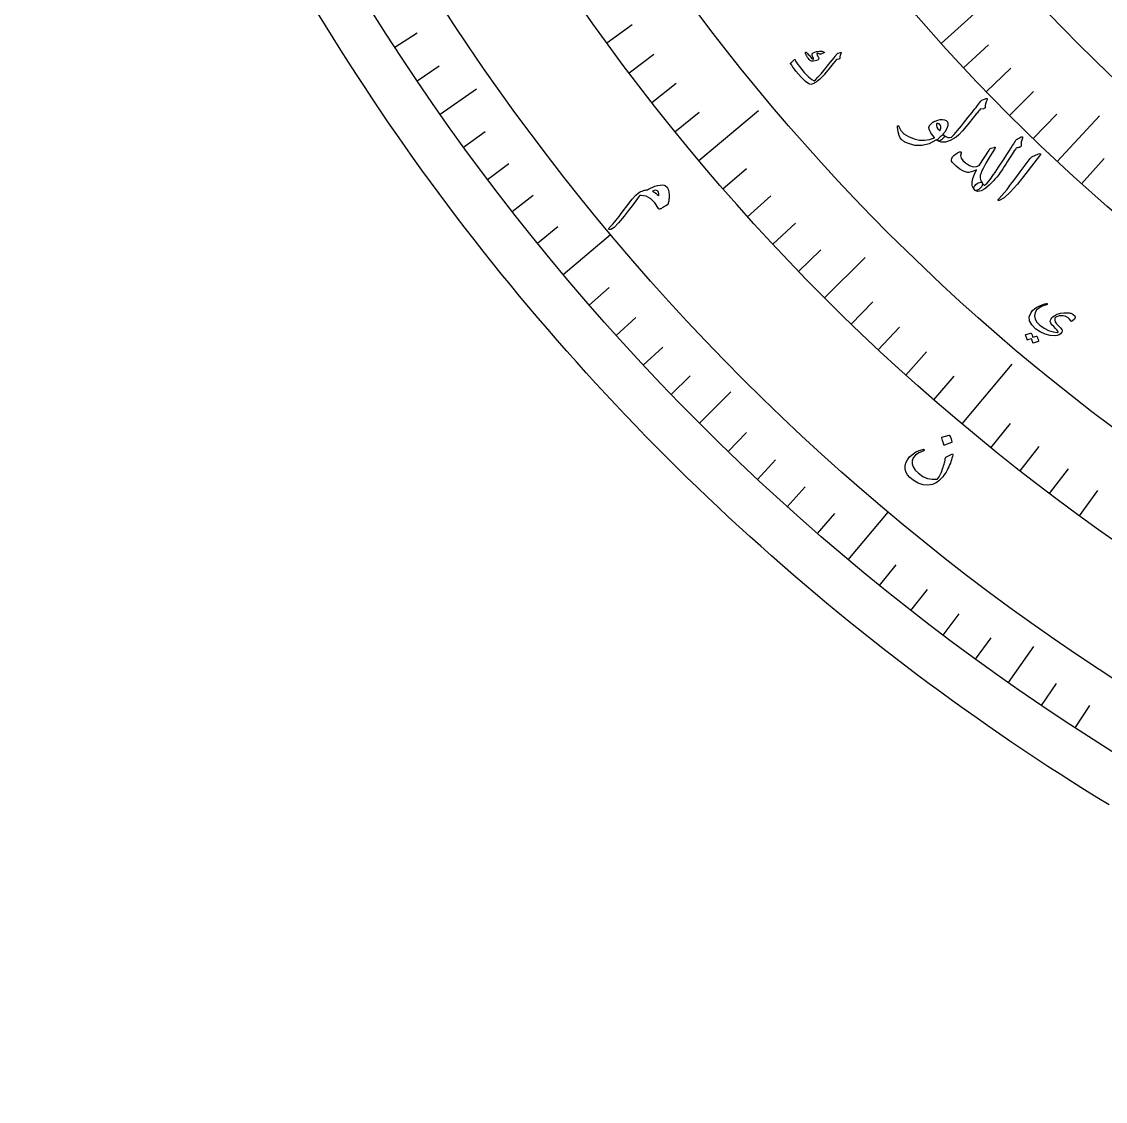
# Model space of a CAD drawing. Header units: millimetres. Extents: x -75 to 75, y -75 to 97.
# Drawn here: x -73.5 to -39.08, y -73.5 to -39.22 of the extents above; entities that cross this region are included whole.
import ezdxf

# ---------------------------------------------------------------- set-up
doc = ezdxf.new("R2010")
doc.units = ezdxf.units.MM
for name, color, linetype in [('CUT_OUTER', 1, 'Continuous'), ('ENGRAVE', 7, 'Continuous'), ('ENGRAVE_FINE', 8, 'Continuous'), ('TEXT', 5, 'Continuous')]:
    doc.layers.add(name, color=color, linetype=linetype)

msp = doc.modelspace()

# ---------------------------------------------------------------- linework, layer by layer
at = {"layer": 'CUT_OUTER'}
msp.add_lwpolyline([(-38.9517, -64.0918), (-39.3442, -63.8516), (-39.7353, -63.609), (-40.1248, -63.364), (-40.5129, -63.1166), (-40.8994, -62.8669), (-41.2843, -62.6147), (-41.6678, -62.3602), (-42.0496, -62.1034), (-42.4299, -61.8442), (-42.8086, -61.5827), (-43.1856, -61.3189), (-43.561, -61.0527), (-43.9348, -60.7843), (-44.307, -60.5136), (-44.6774, -60.2406), (-45.0462, -59.9653), (-45.4133, -59.6878), (-45.7787, -59.408), (-46.1424, -59.126), (-46.5043, -58.8417), (-46.8645, -58.5553), (-47.2229, -58.2666), (-47.5795, -57.9758), (-47.9343, -57.6828), (-48.2874, -57.3875), (-48.6386, -57.0902), (-48.988, -56.7907), (-49.3355, -56.489), (-49.6812, -56.1852), (-50.025, -55.8793), (-50.3669, -55.5713), (-50.707, -55.2612), (-51.0451, -54.9491), (-51.3813, -54.6348), (-51.7155, -54.3185), (-52.0479, -54.0002), (-52.3782, -53.6798), (-52.7066, -53.3574), (-53.033, -53.033), (-53.3574, -52.7066), (-53.6798, -52.3782), (-54.0002, -52.0479), (-54.3185, -51.7155), (-54.6348, -51.3813), (-54.9491, -51.0451), (-55.2612, -50.707), (-55.5713, -50.3669), (-55.8793, -50.025), (-56.1852, -49.6812), (-56.489, -49.3355), (-56.7907, -48.988), (-57.0902, -48.6386), (-57.3875, -48.2874), (-57.6828, -47.9343), (-57.9758, -47.5795), (-58.2666, -47.2229), (-58.5553, -46.8645), (-58.8417, -46.5043), (-59.126, -46.1424), (-59.408, -45.7787), (-59.6878, -45.4133), (-59.9653, -45.0462), (-60.2406, -44.6774), (-60.5136, -44.307), (-60.7843, -43.9348), (-61.0527, -43.561), (-61.3189, -43.1856), (-61.5827, -42.8086), (-61.8442, -42.4299), (-62.1034, -42.0496), (-62.3602, -41.6678), (-62.6147, -41.2843), (-62.8669, -40.8994), (-63.1166, -40.5129), (-63.364, -40.1248), (-63.609, -39.7353), (-63.8516, -39.3442), (-64.0918, -38.9517)], dxfattribs=at)
at = {"layer": 'ENGRAVE'}
for points in [[(-44.2927, -39.9161), (-42.287, -38.1086)], [(-60.2077, -42.1579), (-59.0557, -41.3513)], [(-51.9953, -43.6292), (-50.0993, -42.0383)], [(-40.6098, -43.6576), (-39.2612, -42.2079)], [(-56.3043, -47.2449), (-54.7961, -45.9794)], [(-47.9949, -47.9949), (-46.7115, -46.7115)], [(-43.6292, -51.9953), (-42.0383, -50.0993)], [(-51.9723, -51.9723), (-50.978, -50.978)], [(-47.2449, -56.3043), (-45.9794, -54.7961)], [(-42.1579, -60.2077), (-41.3513, -59.0557)]]:
    msp.add_lwpolyline(points, dxfattribs=at)
for radius in [73.5, 73.5, 71.5312, 67.875, 67.875, 64.9875, 59.625, 59.625, 56.475, 50.625, 50.625]:
    msp.add_circle((0, 0), radius, dxfattribs=at)
at = {"layer": 'ENGRAVE_FINE'}
for points in [[(-61.6423, -40.031), (-60.9347, -39.5714)], [(-54.912, -39.8959), (-54.1111, -39.314)], [(-54.2074, -40.8482), (-53.4167, -40.2524)], [(-43.5833, -40.6895), (-42.7939, -39.9524)], [(-60.9343, -41.1007), (-60.2348, -40.6289)], [(-42.8601, -41.4506), (-42.0838, -40.6998)], [(-53.4862, -41.788), (-52.7061, -41.1785)], [(-42.1233, -42.1991), (-41.3603, -41.4348)], [(-52.7488, -42.7151), (-51.9794, -42.0921)], [(-41.3731, -42.9349), (-40.6237, -42.1572)], [(-59.4627, -43.2022), (-58.7801, -42.7063)], [(-39.8335, -44.3671), (-39.1119, -43.5634)], [(-58.6997, -44.2334), (-58.0259, -43.7256)], [(-51.2259, -44.53), (-50.4788, -43.8805)], [(-57.9188, -45.2511), (-57.2539, -44.7317)], [(-50.441, -45.4172), (-49.7052, -44.7548)], [(-57.1202, -46.255), (-56.4645, -45.7241)], [(-49.6406, -46.2906), (-48.9166, -45.6155)], [(-48.8252, -47.1499), (-48.113, -46.4622)], [(-55.4712, -48.2203), (-54.8344, -47.6668)], [(-47.1499, -48.8252), (-46.4622, -48.113)], [(-54.6211, -49.1811), (-53.9941, -48.6165)], [(-46.2906, -49.6406), (-45.6155, -48.9166)], [(-53.7545, -50.1269), (-53.1374, -49.5514)], [(-45.4172, -50.441), (-44.7548, -49.7052)], [(-52.8715, -51.0574), (-52.2645, -50.4713)], [(-44.53, -51.2259), (-43.8805, -50.4788)], [(-51.0574, -52.8715), (-50.4713, -52.2645)], [(-42.7151, -52.7488), (-42.0921, -51.9794)], [(-41.788, -53.4862), (-41.1785, -52.7061)], [(-50.1269, -53.7545), (-49.5514, -53.1374)], [(-40.8482, -54.2074), (-40.2524, -53.4167)], [(-49.1811, -54.6211), (-48.6165, -53.9941)], [(-39.8959, -54.912), (-39.314, -54.1111)], [(-48.2203, -55.4712), (-47.6668, -54.8344)], [(-46.255, -57.1202), (-45.7241, -56.4645)], [(-45.2511, -57.9188), (-44.7317, -57.2539)], [(-44.2334, -58.6997), (-43.7256, -58.0259)], [(-43.2022, -59.4627), (-42.7063, -58.7801)], [(-41.1007, -60.9343), (-40.6289, -60.2348)], [(-40.031, -61.6423), (-39.5714, -60.9347)]]:
    msp.add_lwpolyline(points, dxfattribs=at)
at = {"layer": 'TEXT'}
for points in [[(-47.4759, -40.2277), (-47.4845, -40.2484), (-47.492, -40.2689), (-47.4983, -40.289), (-47.5036, -40.3088), (-47.5077, -40.3283), (-47.5106, -40.3477), (-47.5122, -40.367), (-47.5125, -40.3861), (-47.5143, -40.3949), (-47.5195, -40.4016), (-47.5278, -40.4063), (-47.5395, -40.409), (-47.6035, -40.42), (-47.6102, -40.4215), (-47.6155, -40.423), (-47.6196, -40.4247), (-47.6224, -40.4264), (-47.718, -40.5473), (-47.8049, -40.6558), (-47.8832, -40.752), (-47.9529, -40.8358), (-48.014, -40.907), (-48.0666, -40.9656), (-48.1106, -41.0113), (-48.1461, -41.0443), (-48.2155, -41.1035), (-48.2386, -41.121), (-48.2627, -41.1376), (-48.2878, -41.1531), (-48.3138, -41.1677), (-48.341, -41.1811), (-48.3693, -41.1934), (-48.3987, -41.2045), (-48.4293, -41.2145), (-48.4995, -41.2001), (-48.6026, -41.1247), (-48.7386, -40.9879), (-48.9068, -40.7895), (-48.9566, -40.7253), (-49.0011, -40.6645), (-49.0401, -40.6071), (-49.0738, -40.5533), (-49.0756, -40.5473), (-49.0754, -40.5418), (-49.0733, -40.5369), (-49.0692, -40.5325), (-49.0483, -40.513), (-49.0291, -40.4955), (-49.0117, -40.4798), (-48.9961, -40.466), (-48.982, -40.454), (-48.9693, -40.4436), (-48.958, -40.4348), (-48.9481, -40.4276), (-48.9422, -40.4238), (-48.9377, -40.4233), (-48.9345, -40.4259), (-48.9326, -40.4317), (-48.9149, -40.4738), (-48.8864, -40.5232), (-48.8472, -40.5802), (-48.7972, -40.6445), (-48.6409, -40.8312), (-48.5095, -40.9694), (-48.4032, -41.0594), (-48.3225, -41.1015), (-48.2793, -41.0647), (-48.2083, -40.9891), (-48.1093, -40.8749), (-47.9823, -40.7222), (-47.8559, -40.5682), (-47.7606, -40.4514), (-47.6965, -40.3716), (-47.6636, -40.3289), (-47.6548, -40.3169), (-47.6467, -40.3056), (-47.6391, -40.2951), (-47.632, -40.2854), (-47.6257, -40.2765), (-47.62, -40.2686), (-47.6151, -40.2616), (-47.6109, -40.2555), (-47.6012, -40.2431), (-47.5902, -40.2332), (-47.578, -40.2258), (-47.5645, -40.2211), (-47.488, -40.2019), (-47.4825, -40.201), (-47.4781, -40.2013), (-47.4748, -40.2029), (-47.4726, -40.2056), (-47.4716, -40.2105), (-47.4719, -40.2158), (-47.4733, -40.2215), (-47.4759, -40.2277)], [(-48.01, -40.195), (-48.0081, -40.198), (-48.0073, -40.2012), (-48.0075, -40.2046), (-48.0086, -40.2083), (-48.0104, -40.2107), (-48.0127, -40.2129), (-48.0154, -40.2149), (-48.0186, -40.2166), (-48.1192, -40.2503), (-48.1299, -40.2531), (-48.139, -40.2543), (-48.1464, -40.2537), (-48.1522, -40.2515), (-48.1722, -40.2379), (-48.1915, -40.2284), (-48.2103, -40.2228), (-48.2284, -40.2213), (-48.2352, -40.2237), (-48.2385, -40.2309), (-48.2384, -40.2431), (-48.2347, -40.2602), (-48.2309, -40.2705), (-48.2266, -40.2809), (-48.2219, -40.2913), (-48.2169, -40.3019), (-48.2113, -40.3127), (-48.2052, -40.3238), (-48.1986, -40.3352), (-48.1914, -40.3469), (-48.1764, -40.3955), (-48.1977, -40.433), (-48.2553, -40.4593), (-48.3495, -40.4744), (-48.3811, -40.4746), (-48.4083, -40.4716), (-48.4311, -40.4656), (-48.4495, -40.4564), (-48.466, -40.4433), (-48.4857, -40.4225), (-48.5084, -40.394), (-48.5341, -40.3578), (-48.5469, -40.339), (-48.5584, -40.3206), (-48.5685, -40.3027), (-48.5774, -40.2852), (-48.5853, -40.2684), (-48.5925, -40.2525), (-48.5989, -40.2374), (-48.6045, -40.2233), (-48.6064, -40.2132), (-48.606, -40.2047), (-48.6036, -40.1976), (-48.5989, -40.1921), (-48.5925, -40.1883), (-48.5862, -40.1877), (-48.5801, -40.1901), (-48.5742, -40.1957), (-48.5563, -40.2145), (-48.5365, -40.2361), (-48.5145, -40.2606), (-48.4905, -40.2878), (-48.4457, -40.3386), (-48.4088, -40.3766), (-48.3797, -40.4018), (-48.3585, -40.4143), (-48.3549, -40.4152), (-48.3516, -40.4145), (-48.3487, -40.4124), (-48.3461, -40.4087), (-48.3451, -40.4058), (-48.3452, -40.4019), (-48.3463, -40.3971), (-48.3485, -40.3914), (-48.3729, -40.3418), (-48.3823, -40.3204), (-48.3881, -40.3002), (-48.3905, -40.2814), (-48.3893, -40.2639), (-48.3853, -40.2465), (-48.3781, -40.2322), (-48.3677, -40.2211), (-48.3541, -40.2129), (-48.2517, -40.1715), (-48.1602, -40.1548), (-48.0796, -40.1626), (-48.01, -40.195)], [(-42.9991, -41.7173), (-42.9521, -41.6982), (-42.9151, -41.6828), (-42.888, -41.6712), (-42.8709, -41.6633), (-42.8593, -41.6589), (-42.8491, -41.6578), (-42.8402, -41.66), (-42.8327, -41.6654), (-42.8268, -41.6741), (-42.8246, -41.684), (-42.8263, -41.6952), (-42.8318, -41.7076), (-42.8597, -41.7674), (-42.88, -41.8262), (-42.8927, -41.8841), (-42.8977, -41.941), (-42.9003, -41.9581), (-42.9094, -41.9712), (-42.925, -41.9802), (-42.947, -41.9853), (-43.0543, -42.0032), (-43.0799, -42.0341), (-43.105, -42.0645), (-43.1296, -42.0945), (-43.1537, -42.1239), (-43.1773, -42.1528), (-43.2003, -42.1813), (-43.2228, -42.2092), (-43.2448, -42.2366), (-43.4484, -42.4907), (-43.6121, -42.6846), (-43.7361, -42.8183), (-43.8205, -42.8915), (-44.0033, -42.9941), (-44.1601, -43.0476), (-44.2908, -43.0518), (-44.3952, -43.007), (-44.3972, -43.0049), (-44.3992, -43.0029), (-44.4013, -43.0008), (-44.4033, -42.9987), (-44.4036, -42.975), (-44.3847, -42.9413), (-44.3464, -42.8975), (-44.2889, -42.8436), (-44.2661, -42.8253), (-44.2452, -42.8164), (-44.2262, -42.8169), (-44.2091, -42.8267), (-44.1475, -42.8693), (-44.086, -42.8946), (-44.0245, -42.9028), (-43.9631, -42.8939), (-43.9217, -42.85), (-43.8757, -42.799), (-43.8252, -42.7408), (-43.7701, -42.6754), (-43.7105, -42.6032), (-43.6467, -42.5246), (-43.5785, -42.4396), (-43.506, -42.3482), (-43.4341, -42.259), (-43.3696, -42.1787), (-43.3126, -42.1072), (-43.2631, -42.0446), (-43.2209, -41.9909), (-43.1857, -41.9466), (-43.1575, -41.9116), (-43.1363, -41.8859), (-43.0382, -41.7513), (-43.0272, -41.7394), (-43.017, -41.7298), (-43.0076, -41.7224), (-42.9991, -41.7173)], [(-44.4584, -42.9873), (-44.6762, -43.1029), (-44.8988, -43.1578), (-45.1262, -43.1518), (-45.3581, -43.0845), (-45.3872, -43.0718), (-45.415, -43.0585), (-45.4418, -43.0446), (-45.4673, -43.03), (-45.4914, -43.0149), (-45.5138, -42.9992), (-45.5346, -42.9828), (-45.5536, -42.9659), (-45.5906, -42.9138), (-45.6245, -42.8307), (-45.6553, -42.7165), (-45.6827, -42.5714), (-45.6836, -42.5539), (-45.6809, -42.5407), (-45.6747, -42.5317), (-45.6651, -42.527), (-45.6546, -42.5267), (-45.6457, -42.5309), (-45.6385, -42.5397), (-45.6329, -42.5531), (-45.5746, -42.6759), (-45.4749, -42.7818), (-45.3341, -42.8705), (-45.1524, -42.9416), (-44.9833, -42.9795), (-44.8192, -42.9872), (-44.6603, -42.9648), (-44.5065, -42.9126), (-44.5031, -42.9086), (-44.5012, -42.9045), (-44.5009, -42.9005), (-44.5022, -42.8963), (-44.5673, -42.8203), (-44.618, -42.7509), (-44.654, -42.6882), (-44.6756, -42.6323), (-44.6793, -42.5768), (-44.6621, -42.5234), (-44.624, -42.4721), (-44.565, -42.4229), (-44.5565, -42.417), (-44.5476, -42.4114), (-44.5384, -42.4058), (-44.5288, -42.4004), (-44.5186, -42.395), (-44.5079, -42.3894), (-44.4965, -42.3838), (-44.4844, -42.3781), (-44.4015, -42.3459), (-44.3238, -42.3285), (-44.2514, -42.3259), (-44.1841, -42.3382), (-44.1291, -42.3638), (-44.0934, -42.4015), (-44.0769, -42.4513), (-44.0797, -42.5132), (-44.0989, -42.5834), (-44.1316, -42.6543), (-44.1777, -42.7257), (-44.2372, -42.7977), (-44.2332, -42.8017), (-44.2292, -42.8055), (-44.2252, -42.809), (-44.2211, -42.8122), (-44.2171, -42.8155), (-44.2131, -42.819), (-44.209, -42.8228), (-44.205, -42.8268), (-44.1944, -42.8437), (-44.1927, -42.8633), (-44.2, -42.8855), (-44.2163, -42.9103), (-44.2373, -42.9344), (-44.2607, -42.9565), (-44.2868, -42.9764), (-44.3153, -42.9943), (-44.3426, -43.0078), (-44.3646, -43.0148), (-44.3815, -43.0152), (-44.3932, -43.0091), (-44.4315, -42.9695), (-44.4356, -42.9728), (-44.4414, -42.9769), (-44.449, -42.9818), (-44.4584, -42.9873)], [(-44.3229, -42.6633), (-44.3059, -42.6049), (-44.3021, -42.5552), (-44.3113, -42.5141), (-44.3338, -42.4816), (-44.3543, -42.469), (-44.3756, -42.4607), (-44.3978, -42.4568), (-44.4209, -42.4571), (-44.4309, -42.4597), (-44.4384, -42.4659), (-44.4435, -42.4757), (-44.4461, -42.4892), (-44.4443, -42.5287), (-44.4273, -42.5722), (-44.395, -42.6197), (-44.3475, -42.671), (-44.3414, -42.6752), (-44.3353, -42.6753), (-44.3291, -42.6713), (-44.3229, -42.6633)], [(-41.7578, -42.8834), (-41.7445, -42.877), (-41.7327, -42.8747), (-41.7224, -42.8764), (-41.7136, -42.8822), (-41.708, -42.8899), (-41.7055, -42.8991), (-41.706, -42.9099), (-41.7095, -42.9224), (-41.7323, -42.9817), (-41.7468, -43.0396), (-41.7529, -43.0961), (-41.7507, -43.151), (-41.753, -43.1721), (-41.7621, -43.1891), (-41.778, -43.202), (-41.8007, -43.2108), (-41.8139, -43.2141), (-41.8271, -43.2173), (-41.8405, -43.2204), (-41.8541, -43.2233), (-41.8676, -43.2262), (-41.881, -43.2293), (-41.8943, -43.2324), (-41.9074, -43.2357), (-41.9257, -43.2569), (-41.9704, -43.322), (-42.0414, -43.4313), (-42.1387, -43.5848), (-42.192, -43.6694), (-42.2423, -43.7485), (-42.2898, -43.8221), (-42.3343, -43.8902), (-42.3761, -43.9526), (-42.415, -44.009), (-42.451, -44.0593), (-42.4842, -44.1036), (-42.5164, -44.1446), (-42.5494, -44.1848), (-42.5831, -44.2242), (-42.6176, -44.2629), (-42.6531, -44.301), (-42.6895, -44.3386), (-42.727, -44.3757), (-42.7655, -44.4123), (-42.9035, -44.5265), (-43.0232, -44.5928), (-43.1247, -44.6111), (-43.2078, -44.5815), (-43.2371, -44.5546), (-43.2521, -44.5245), (-43.2528, -44.4912), (-43.2392, -44.4547), (-43.2157, -44.4191), (-43.1867, -44.3883), (-43.1523, -44.3623), (-43.1124, -44.3411), (-43.0714, -44.3255), (-43.0376, -44.3204), (-43.0111, -44.3259), (-42.9917, -44.3419), (-42.9788, -44.3563), (-42.9672, -44.3692), (-42.9569, -44.3805), (-42.9478, -44.3904), (-42.9397, -44.3986), (-42.9322, -44.405), (-42.9252, -44.4096), (-42.9188, -44.4125), (-42.8796, -44.3908), (-42.8312, -44.3469), (-42.7736, -44.281), (-42.7067, -44.193), (-42.6685, -44.1393), (-42.6255, -44.0769), (-42.5776, -44.0059), (-42.5248, -43.9263), (-42.467, -43.8382), (-42.4037, -43.7415), (-42.335, -43.6363), (-42.2609, -43.5226), (-42.1885, -43.4113), (-42.125, -43.3134), (-42.0705, -43.2288), (-42.025, -43.1577), (-41.9883, -43.1), (-41.9603, -43.0559), (-41.9411, -43.0253), (-41.9307, -43.0083), (-41.9157, -42.9876), (-41.8966, -42.9682), (-41.8734, -42.9503), (-41.8463, -42.9338), (-41.8317, -42.9266), (-41.8181, -42.9196), (-41.8056, -42.9128), (-41.794, -42.9064), (-41.7834, -42.9002), (-41.7739, -42.8943), (-41.7654, -42.8887), (-41.7578, -42.8834)], [(-43.2119, -44.5815), (-43.2518, -44.5381), (-43.2814, -44.495), (-43.3007, -44.4524), (-43.3097, -44.4102), (-43.3068, -44.3121), (-43.2826, -44.1982), (-43.2369, -44.0683), (-43.1697, -43.9227), (-43.2641, -43.9652), (-43.3441, -43.9935), (-43.4097, -44.0076), (-43.461, -44.0076), (-43.5837, -43.9704), (-43.7039, -43.9056), (-43.8213, -43.8131), (-43.9358, -43.6929), (-43.961, -43.6517), (-43.9687, -43.6087), (-43.959, -43.5637), (-43.932, -43.517), (-43.891, -43.4711), (-43.8399, -43.4288), (-43.7786, -43.3903), (-43.7071, -43.3553), (-43.6962, -43.3517), (-43.6862, -43.3508), (-43.6769, -43.3528), (-43.6683, -43.3576), (-43.6602, -43.3663), (-43.6561, -43.376), (-43.6561, -43.3867), (-43.6602, -43.3984), (-43.6748, -43.4754), (-43.657, -43.5515), (-43.6071, -43.6268), (-43.5248, -43.701), (-43.3911, -43.7843), (-43.2733, -43.8257), (-43.1714, -43.8254), (-43.0855, -43.7834), (-42.7732, -43.2989), (-42.7578, -43.2777), (-42.7418, -43.2611), (-42.7254, -43.249), (-42.7084, -43.2415), (-42.6132, -43.2141), (-42.6003, -43.2109), (-42.5899, -43.2098), (-42.5821, -43.2107), (-42.5768, -43.2136), (-42.5741, -43.2223), (-42.5762, -43.2344), (-42.5831, -43.2498), (-42.5948, -43.2686), (-42.6756, -43.3912), (-42.7484, -43.5057), (-42.8133, -43.6121), (-42.8703, -43.7103), (-42.9196, -43.8002), (-42.9616, -43.8813), (-42.9963, -43.9537), (-43.0237, -44.0175), (-43.0489, -44.1093), (-43.0516, -44.1943), (-43.0319, -44.2726), (-42.9897, -44.3439), (-42.9788, -44.365), (-42.9775, -44.3897), (-42.9859, -44.4182), (-43.0038, -44.4504), (-43.0151, -44.4657), (-43.027, -44.4806), (-43.0395, -44.4951), (-43.0527, -44.5092), (-43.0668, -44.5228), (-43.0821, -44.5354), (-43.0985, -44.5472), (-43.1161, -44.5581), (-43.1502, -44.5759), (-43.1775, -44.5858), (-43.1981, -44.5877), (-43.2119, -44.5815)], [(-41.2242, -43.4323), (-41.168, -43.4122), (-41.1395, -43.4134), (-41.1385, -43.4362), (-41.1651, -43.4804), (-41.6025, -44.0376), (-41.8713, -44.3792), (-42.1022, -44.6368), (-42.2957, -44.81), (-42.4519, -44.8986), (-42.4685, -44.9022), (-42.4799, -44.9018), (-42.486, -44.8975), (-42.4869, -44.8892), (-42.4848, -44.8796), (-42.4799, -44.8691), (-42.4722, -44.8578), (-42.4617, -44.8457), (-42.376, -44.7551), (-42.2893, -44.6551), (-42.2015, -44.5457), (-42.1127, -44.4268), (-42.0889, -44.3963), (-42.0256, -44.313), (-41.9225, -44.1771), (-41.7798, -43.9886), (-41.466, -43.5679), (-41.4479, -43.5469), (-41.4292, -43.5294), (-41.41, -43.5153), (-41.3903, -43.5048)], [(-53.6249, -44.5641), (-53.5869, -44.5421), (-53.5483, -44.5211), (-53.509, -44.5012), (-53.4692, -44.4822), (-53.4287, -44.4648), (-53.3878, -44.4493), (-53.3463, -44.4357), (-53.3042, -44.4241), (-53.2234, -44.4086), (-53.154, -44.4043), (-53.096, -44.4112), (-53.0493, -44.4292), (-52.9975, -44.4728), (-52.9608, -44.5379), (-52.939, -44.6244), (-52.9322, -44.7325), (-52.9325, -44.7642), (-52.9338, -44.7958), (-52.9359, -44.8272), (-52.9391, -44.8587), (-52.943, -44.8901), (-52.9477, -44.9218), (-52.9531, -44.9537), (-52.9592, -44.9857), (-52.9636, -45.0032), (-52.97, -45.018), (-52.9783, -45.0299), (-52.9885, -45.0391), (-53.0366, -45.0679), (-53.0797, -45.0934), (-53.1179, -45.1156), (-53.1511, -45.1344), (-53.1788, -45.1498), (-53.2006, -45.1614), (-53.2165, -45.1693), (-53.2264, -45.1734), (-53.2411, -45.1754), (-53.2538, -45.1726), (-53.2643, -45.1648), (-53.2728, -45.1522), (-53.3862, -44.9723), (-53.5172, -44.8433), (-53.6661, -44.7649), (-53.8333, -44.7373), (-53.8495, -44.739), (-53.8633, -44.7436), (-53.8747, -44.751), (-53.8837, -44.7614), (-53.9933, -44.9151), (-54.1098, -45.0722), (-54.2331, -45.2327), (-54.3633, -45.3965), (-54.544, -45.6102), (-54.6836, -45.7527), (-54.7822, -45.8238), (-54.8399, -45.8235), (-54.847, -45.8097), (-54.8448, -45.7922), (-54.8333, -45.7711), (-54.8125, -45.7463), (-54.7659, -45.6986), (-54.7187, -45.6472), (-54.671, -45.5923), (-54.6228, -45.5338), (-54.5739, -45.4721), (-54.5243, -45.4076), (-54.4739, -45.3403), (-54.4227, -45.2701), (-54.2508, -45.0353), (-54.1085, -44.8565), (-53.9961, -44.7334), (-53.9137, -44.6658), (-53.8706, -44.6402), (-53.8293, -44.6185), (-53.7899, -44.6007), (-53.7522, -44.5868), (-53.7167, -44.5764), (-53.6836, -44.5692), (-53.653, -44.5651), (-53.6249, -44.5641)], [(-53.4575, -44.6084), (-53.4335, -44.621), (-53.4092, -44.6351), (-53.3847, -44.6508), (-53.3599, -44.6681), (-53.3351, -44.6869), (-53.3102, -44.7069), (-53.2853, -44.7283), (-53.2604, -44.7509), (-53.2632, -44.692), (-53.2714, -44.6461), (-53.2851, -44.6132), (-53.3042, -44.5933), (-53.3376, -44.5784), (-53.3743, -44.576), (-53.4143, -44.5859), (-53.4575, -44.6084)], [(-40.1778, -48.7171), (-40.2113, -48.6632), (-40.2625, -48.6199), (-40.3313, -48.5869), (-40.4178, -48.5642), (-40.4805, -48.5589), (-40.541, -48.5645), (-40.5994, -48.581), (-40.6558, -48.6082), (-40.6651, -48.6153), (-40.6729, -48.6243), (-40.6792, -48.6351), (-40.684, -48.6478), (-40.6868, -48.6973), (-40.6679, -48.7522), (-40.6272, -48.8125), (-40.5648, -48.878), (-40.5025, -48.9419), (-40.4637, -48.9962), (-40.4485, -49.0409), (-40.4569, -49.0761), (-40.4988, -49.1296), (-40.5477, -49.1678), (-40.6036, -49.1905), (-40.6666, -49.1976), (-40.8347, -49.1813), (-40.994, -49.1395), (-41.1443, -49.0722), (-41.2856, -48.9795), (-41.4174, -48.8516), (-41.4865, -48.7213), (-41.493, -48.5891), (-41.437, -48.455), (-41.3896, -48.3956), (-41.3277, -48.3401), (-41.2512, -48.2884), (-41.1603, -48.2405), (-41.133, -48.2289), (-41.1061, -48.2182), (-41.0795, -48.2085), (-41.0532, -48.1996), (-41.0272, -48.1917), (-41.0011, -48.1847), (-40.975, -48.1786), (-40.949, -48.1733), (-40.9367, -48.1725), (-40.9284, -48.175), (-40.9242, -48.1807), (-40.9239, -48.1898), (-40.9268, -48.1983), (-40.9316, -48.2053), (-40.9383, -48.2105), (-40.947, -48.2141), (-41.0853, -48.2585), (-41.1921, -48.3138), (-41.2674, -48.38), (-41.3109, -48.4573), (-41.3285, -48.5629), (-41.3087, -48.6646), (-41.2516, -48.7625), (-41.1571, -48.8562), (-41.0183, -48.9554), (-40.8787, -49.027), (-40.7385, -49.0711), (-40.5977, -49.0878), (-40.588, -49.0874), (-40.5818, -49.084), (-40.579, -49.0779), (-40.5796, -49.0689), (-40.5913, -49.0436), (-40.6184, -49.0078), (-40.6608, -48.9617), (-40.7187, -48.9051), (-40.7752, -48.8449), (-40.8111, -48.7904), (-40.8264, -48.7414), (-40.8211, -48.6982), (-40.8019, -48.6582), (-40.7753, -48.6217), (-40.7413, -48.5887), (-40.6998, -48.5592), (-40.6058, -48.5117), (-40.5046, -48.4803), (-40.396, -48.4649), (-40.2802, -48.4654), (-40.2507, -48.4671), (-40.2233, -48.4702), (-40.198, -48.4746), (-40.1746, -48.4804), (-40.1533, -48.4873), (-40.134, -48.4952), (-40.1168, -48.5042), (-40.1016, -48.5142), (-40.0514, -48.5642), (-40.0378, -48.6157), (-40.0608, -48.6688), (-40.1204, -48.7233), (-40.1407, -48.7345), (-40.157, -48.7372), (-40.1694, -48.7314), (-40.1778, -48.7171)], [(-41.2683, -49.2081), (-41.265, -49.2079), (-41.2616, -49.2089), (-41.258, -49.2113), (-41.2544, -49.215), (-41.2445, -49.2322), (-41.2356, -49.2495), (-41.2275, -49.2671), (-41.2204, -49.2847), (-41.2141, -49.3027), (-41.2087, -49.3212), (-41.2041, -49.3402), (-41.2004, -49.3597), (-41.2006, -49.3645), (-41.2022, -49.3685), (-41.2053, -49.3715), (-41.2097, -49.3737), (-41.3703, -49.4241), (-41.3734, -49.4239), (-41.3762, -49.4216), (-41.3787, -49.417), (-41.381, -49.4103), (-41.3819, -49.405), (-41.3841, -49.397), (-41.3874, -49.3864), (-41.3919, -49.3732), (-41.3976, -49.3571), (-41.4044, -49.338), (-41.4125, -49.3159), (-41.4218, -49.2909), (-41.5477, -49.3286), (-41.5524, -49.3291), (-41.5562, -49.327), (-41.559, -49.3223), (-41.561, -49.315), (-41.5626, -49.3087), (-41.5655, -49.299), (-41.5695, -49.2859), (-41.5746, -49.2694), (-41.5811, -49.2493), (-41.589, -49.2255), (-41.5985, -49.198), (-41.6095, -49.1668), (-41.6099, -49.1627), (-41.6091, -49.1597), (-41.607, -49.1578), (-41.6037, -49.157), (-41.4451, -49.113), (-41.4418, -49.1127), (-41.4383, -49.1138), (-41.4348, -49.1162), (-41.4311, -49.1199), (-41.4223, -49.134), (-41.4143, -49.1484), (-41.4073, -49.1631), (-41.4011, -49.1781), (-41.3957, -49.1934), (-41.391, -49.2088), (-41.3871, -49.2243), (-41.3839, -49.24)], [(-44.0427, -52.3513), (-44.038, -52.3508), (-44.0331, -52.3523), (-44.0281, -52.3556), (-44.0229, -52.3609), (-43.997, -52.4105), (-43.9764, -52.4619), (-43.961, -52.5149), (-43.951, -52.5697), (-43.9512, -52.5766), (-43.9533, -52.5819), (-43.9572, -52.5857), (-43.9628, -52.5881), (-44.1914, -52.6652), (-44.1981, -52.666), (-44.2035, -52.663), (-44.2075, -52.6563), (-44.2102, -52.646), (-44.2124, -52.637), (-44.2163, -52.6231), (-44.2218, -52.6044), (-44.2288, -52.5807), (-44.2376, -52.552), (-44.2486, -52.518), (-44.2616, -52.4787), (-44.2766, -52.4341), (-44.2781, -52.4276), (-44.2775, -52.4227), (-44.2749, -52.4196), (-44.2702, -52.4182)], [(-43.9238, -52.9802), (-43.9356, -53.0297), (-43.9493, -53.0804), (-43.9648, -53.1323), (-43.982, -53.1853), (-44.0015, -53.2395), (-44.0238, -53.2949), (-44.0487, -53.3516), (-44.0765, -53.4095), (-44.1057, -53.4659), (-44.1369, -53.5199), (-44.1701, -53.5716), (-44.2054, -53.621), (-44.2428, -53.6683), (-44.2824, -53.7134), (-44.3243, -53.7565), (-44.3684, -53.7974), (-44.4185, -53.8373), (-44.4693, -53.8705), (-44.5207, -53.897), (-44.5728, -53.9168), (-44.7155, -53.9418), (-44.8644, -53.9275), (-45.0196, -53.8738), (-45.1808, -53.7805), (-45.2844, -53.6975), (-45.3619, -53.6092), (-45.4135, -53.5156), (-45.4389, -53.4168), (-45.4377, -53.3187), (-45.4131, -53.2234), (-45.3654, -53.1311), (-45.2945, -53.0415), (-45.2042, -52.9596), (-45.1039, -52.8924), (-44.9937, -52.8399), (-44.8735, -52.8021), (-44.8575, -52.7997), (-44.8453, -52.8012), (-44.8368, -52.8066), (-44.8321, -52.8159), (-44.8308, -52.8281), (-44.8365, -52.8388), (-44.8494, -52.8479), (-44.8693, -52.8555), (-45.0072, -52.9145), (-45.1109, -52.9852), (-45.1804, -53.0678), (-45.2153, -53.1623), (-45.2161, -53.2612), (-45.1828, -53.3605), (-45.1152, -53.4602), (-45.0134, -53.5601), (-44.871, -53.6577), (-44.7247, -53.7213), (-44.5748, -53.7509), (-44.4215, -53.7466), (-44.4174, -53.7453), (-44.4128, -53.7424), (-44.4076, -53.7377), (-44.4018, -53.7312), (-44.3615, -53.6764), (-44.3222, -53.6063), (-44.2839, -53.5209), (-44.2464, -53.4202), (-44.2292, -53.3682), (-44.2137, -53.3193), (-44.1999, -53.2736), (-44.1878, -53.2312), (-44.1777, -53.1919), (-44.1699, -53.1558), (-44.1642, -53.123), (-44.1608, -53.0933), (-44.1584, -53.0783), (-44.1541, -53.0663), (-44.1478, -53.0572), (-44.1396, -53.051), (-43.9495, -52.9483), (-43.9363, -52.9441), (-43.9275, -52.948), (-43.9234, -52.9601), (-43.9238, -52.9802)]]:
    msp.add_lwpolyline(points, close=True, dxfattribs=at)

doc.saveas('drawing.dxf')
